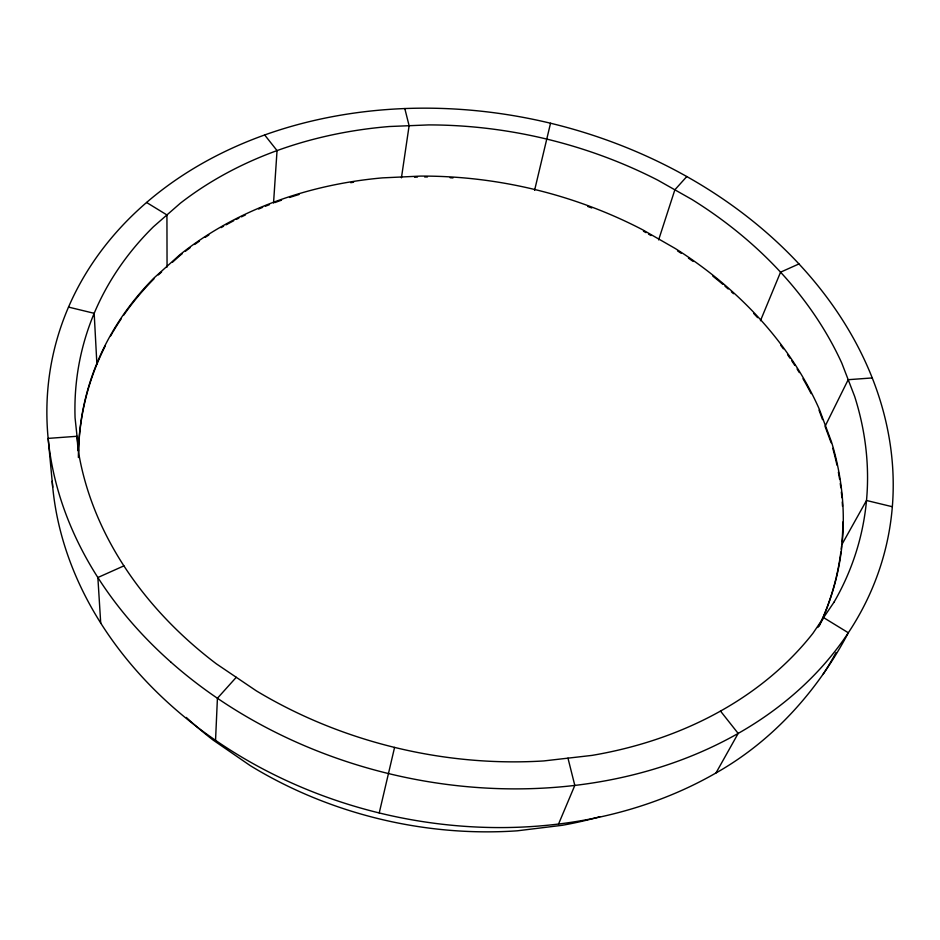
<?xml version="1.0" encoding="UTF-8"?>
<svg xmlns="http://www.w3.org/2000/svg" width="940" height="940" viewBox="0 0 940 940"><rect width="100%" height="100%" fill="white"/><g stroke="black" fill="none" stroke-linecap="round" stroke-linejoin="round"><path stroke-width="1.41" d="M215.542 740.32L217.422 698.255L236.269 677.293M273.54 203.064L277.041 150.6L264.669 134.96M401.439 177.825L409.112 125.713L404.799 108.546M379.231 812.947L394.577 747.406M534.578 190.338L550.535 123.234M658.623 239.912L674.861 189.809L686.799 176.544M760.448 320.74L780.553 272.177L798.965 263.94M558.548 824.039L574.81 785.417L567.971 758.157M841.676 544.894L866.504 500.48L892.342 506.731M52.217 481.268A411.885 328.906 13 0 0 294.96 784.43A411.885 328.906 13 0 0 715.986 772.962L738.17 733.423L720.498 711.075M817.835 627.509L823.569 617.604L848.327 632.773C817.918 690.512 773.115 740.708 715.986 772.962M158.343 274.926L161.609 271.989M172.455 262.26L179.987 255.48A385.788 307.768 13 0 1 182.196 253.741M123.915 565.868L97.866 577.513L100.709 623.032M872.25 377.939L848.197 379.701L825.05 426.361L831.148 442.799M414.552 177.214L417.466 177.072M68.526 307.098L94.176 313.314L96.902 364.25M643.465 231.216L645.991 232.662M648.518 234.119L651.044 235.564M146.581 202.476L166.932 214.954L167.062 267.089M819.01 410.122L822.535 419.593M52.722 487.179L48.151 438.393L77.033 436.278L78.067 450.601M819.222 626.005A386.011 307.862 13 0 0 831.536 442.047L819.375 409.37A386.011 307.862 13 0 0 675.39 248.583L642.455 229.677A386.011 307.862 13 0 0 420.521 176.097L382.521 177.871A386.011 307.862 13 0 0 179.998 254.646L153.972 277.993A386.011 307.862 13 0 0 78.396 457.533M599.744 816.766A374.52 303.009 13 0 1 562.214 825.297L517.341 830.807A374.52 303.009 13 0 1 250.204 765.595L213.168 740.109A374.52 303.009 13 0 1 186.308 717.443M835.836 578.981A385.788 307.768 13 0 1 821.219 621.505M78.549 451.177A385.788 307.768 13 0 1 105.245 346.014M110.65 335.921A385.788 307.768 13 0 1 112.072 333.441M112.788 332.208A385.788 307.768 13 0 1 121.166 318.872M123.598 315.311A385.788 307.768 13 0 1 153.984 278.839M185.544 251.156A385.788 307.768 13 0 1 190.068 247.772M194.662 244.471A385.788 307.768 13 0 1 199.327 241.228M205.249 237.303A385.788 307.768 13 0 1 208.845 235M221.088 227.633A385.788 307.768 13 0 1 223.591 226.223M226.105 224.825A385.788 307.768 13 0 1 233.719 220.747M236.281 219.431A385.788 307.768 13 0 1 238.866 218.139M241.451 216.858A385.788 307.768 13 0 1 245.363 214.978M258.618 209.033A385.788 307.768 13 0 1 262.659 207.341M265.362 206.248A385.788 307.768 13 0 1 269.439 204.638M274.856 202.582A385.788 307.768 13 0 1 281.495 200.185M289.543 197.471A385.788 307.768 13 0 1 299.038 194.51M350.726 182.689A385.788 307.768 13 0 1 353.581 182.231M424.622 176.943A385.788 307.768 13 0 1 427.453 176.955M450.131 177.742A385.788 307.768 13 0 1 452.974 177.918M587.759 206.471A385.788 307.768 13 0 1 591.765 207.963M677.564 250.945A385.788 307.768 13 0 1 681.218 253.307M688.444 258.159A385.788 307.768 13 0 1 693.203 261.461M712.814 276.125A385.788 307.768 13 0 1 722.789 284.303M724.963 286.159A385.788 307.768 13 0 1 728.195 288.968M731.391 291.811A385.788 307.768 13 0 1 733.505 293.715M753.763 313.514A385.788 307.768 13 0 1 757.605 317.626M780.776 345.356A385.788 307.768 13 0 1 783.361 348.822M787.556 354.662A385.788 307.768 13 0 1 790.011 358.199M791.621 360.572A385.788 307.768 13 0 1 794.77 365.355M797.085 368.962A385.788 307.768 13 0 1 799.341 372.604M802.983 378.703A385.788 307.768 13 0 1 811.138 393.613M832.781 448.333A385.788 307.768 13 0 1 836.952 465.112M838.374 472.162A385.788 307.768 13 0 1 839.608 479.212M840.254 483.466A385.788 307.768 13 0 1 840.83 487.731M841.335 491.996A385.788 307.768 13 0 1 841.899 497.707M842.24 501.984A385.788 307.768 13 0 1 842.51 506.272M842.886 521.994A385.788 307.768 13 0 1 841.934 542.039M841.523 546.316A385.788 307.768 13 0 1 841.206 549.172M840.854 552.027A385.788 307.768 13 0 1 836.177 577.571M836.071 652.477A411.885 328.906 13 0 1 822.947 674.45M834.05 602.141L812.959 633.266A400.24 313.514 13 0 1 591.977 755.396L543.825 760.93A400.24 313.514 13 0 1 256.279 690.818L216.388 663.852A400.24 313.514 13 0 1 79.019 454.937L75.071 417.853A400.24 313.514 13 0 1 153.396 226.799L180.316 203.24A400.24 313.514 13 0 1 389.454 126.512L428.663 124.914A400.24 313.514 13 0 1 657.871 180.198L691.946 199.48A400.24 313.514 13 0 1 841.817 363.169L854.66 396.433A400.24 313.514 13 0 1 834.05 602.141M170.704 661.948A427.359 335.087 13 0 0 878.759 571.426A427.359 335.087 13 0 0 360.678 112.201A427.359 335.087 13 0 0 170.704 661.948"/></g></svg>
